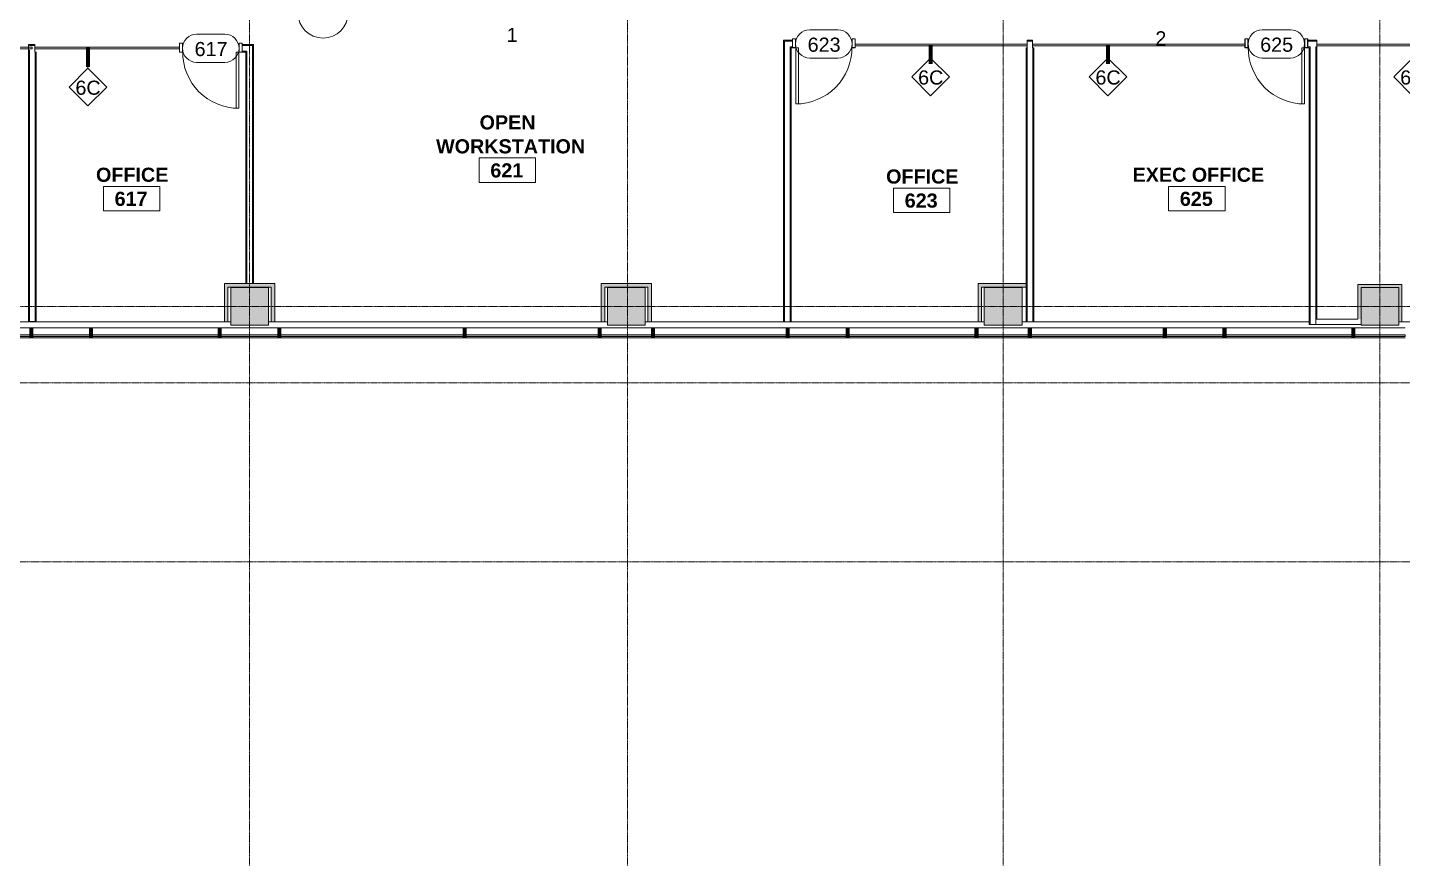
# Model space of a CAD drawing. Header units: inches. Extents: x 2468 to 5719, y -656 to 1380.
# Drawn here: x 3591 to 4466, y -16 to 518 of the extents above; entities that cross this region are included whole.
import ezdxf

# ---------------------------------------------------------------- set-up
doc = ezdxf.new("R2010")
doc.units = ezdxf.units.IN
doc.header["$MEASUREMENT"] = 0
doc.linetypes.add('Grid Line 1_2_', pattern=[0.875, 0.5, -0.125, 0.125, -0.125])
for name, color, linetype, lineweight in [('7200-WISCONSIN-AVE-6TH-FLOOR-031418_dwg', 8, 'Continuous', 9), ('A-AREA-IDEN', 2, 'Continuous', 9), ('A-DOOR', 31, 'Continuous', 13), ('A-DOOR-FRAM', 31, 'Continuous', 20), ('A-DOOR-IDEN', 31, 'Continuous', 9), ('A-GLAZ-CURT', 52, 'Continuous', 9), ('A-GLAZ-CWMG', 51, 'Continuous', 13), ('A-WALL', 113, 'Continuous', 13), ('A-WALL-IDEN', 211, 'Continuous', 9), ('A-WALL-PATT', 111, 'Continuous', 13), ('Bb-col', 7, 'Continuous', 9), ('Bb-cor', 7, 'Continuous', 9), ('Bb-mullion', 7, 'Continuous', 9), ('G-ANNO-SYMB', 111, 'Continuous', 9), ('I-WALL', 2, 'Continuous', 13), ('Propidex Polylines', 7, 'Continuous', 9), ('S-COLS', 52, 'Continuous', 13), ('S-GRID', 1, 'Continuous', 9)]:
    doc.layers.add(name, color=color, linetype=linetype, lineweight=lineweight)
doc.styles.add('Swis721 Lt BT', font='swissl.ttf', dxfattribs={"height": 9})
doc.styles.add('Swis721 Lt BT_B_1', font='', dxfattribs={"height": 9})
doc.styles.get('Swis721 Lt BT_B_1').set_extended_font_data('Swis721 Lt BT', bold=True)
pattern_1 = [(0, (0, 0), (30.72, 7.68), [1.267, -21.773, 1.267, -21.773, -122.88]), (0, (0, 0), (30.72, 7.68), [-46.08, 1.267, -44.813, 1.267, -21.773, -53.76]), (0, (0, 0), (30.72, 7.68), [-115.2, 1.267, -14.093, 1.267, -37.133]), (120, (11.52, 3.84), (-22.011075, 22.7643), [1.267, -21.773, 1.267, -21.773, -122.88]), (120, (11.52, 3.84), (-22.011075, 22.7643), [-46.08, 1.267, -44.813, 1.267, -21.773, -53.76]), (120, (11.52, 3.84), (-22.011075, 22.7643), [-115.2, 1.267, -14.093, 1.267, -37.133]), (240, (15.36, 19.2), (-8.708925, -30.4443), [1.267, -21.773, 1.267, -21.773, -122.88]), (240, (15.36, 19.2), (-8.708925, -30.4443), [-46.08, 1.267, -44.813, 1.267, -21.773, -53.76]), (240, (15.36, 19.2), (-8.708925, -30.4443), [-115.2, 1.267, -14.093, 1.267, -37.133])]

# ---------------------------------------------------------------- blocks, each defined once
blk = doc.blocks.new('Concrete-Rectangular-Column - 24 x 24-4901126-6TH FLOOR CONSTRUCTION')
at = {"layer": 'S-COLS', "lineweight": 9}
blk.add_hatch(color=7, dxfattribs=at).paths.add_polyline_path([(-12, -12), (12, -12), (12, 12), (-12, 12), (-12, 9.82)], flags=0)
at = {"layer": 'S-COLS', "color": 8, "lineweight": 20}
for p, q in [((12, 12), (-12, 12)), ((-12, 12), (-12, -12)), ((12, -12), (12, 12)), ((-12, -12), (12, -12))]:
    blk.add_line(p, q, dxfattribs=at)
blk = doc.blocks.new('System Panel - Glazed-6291276-6TH FLOOR CONSTRUCTION')
at = {"layer": 'A-GLAZ-CURT', "lineweight": 13}
for p, q in [((54.75, 0.5), (-54.75, 0.5)), ((-54.75, 0.5), (-54.75, -0.5)), ((54.75, -0.5), (54.75, 0.5)), ((-54.75, -0.5), (54.75, -0.5))]:
    blk.add_line(p, q, dxfattribs=at)
blk = doc.blocks.new('Single Flush - OTJ_SOLIDFLUSH_ALUM-6376844-6TH FLOOR CONSTRUCTION')
at = {"layer": 'A-DOOR', "lineweight": 20}
for p, q in [((16.15625, 38.25), (16.15625, 2.4375)), ((17.90625, 38.25), (16.15625, 38.25)), ((17.90625, 2.4375), (17.90625, 38.25)), ((16.15625, 2.4375), (17.90625, 2.4375))]:
    blk.add_line(p, q, dxfattribs=at)
at = {"layer": 'A-DOOR', "lineweight": 9}
blk.add_arc((17.90625, 2.4375), 35.8125, 90, 180.5, dxfattribs=at)
at = {"layer": 'A-DOOR-FRAM'}
for p, q in [((-20, 2.4375), (-20, -3.3125)), ((-18, 2.4375), (-20, 2.4375)), ((-19.9375, 2.375), (-19.9375, -3.25)), ((-18.0625, 2.375), (-19.9375, 2.375)), ((-18.0625, -3.25), (-18.0625, 2.375)), ((-18, -3.3125), (-18, 2.4375)), ((18.000004, 2.4375), (18.000004, -3.3125)), ((20.000004, 2.4375), (18.000004, 2.4375)), ((18.062504, 2.375), (18.062504, -3.25)), ((19.937504, 2.375), (18.062504, 2.375)), ((19.937504, -3.25), (19.937504, 2.375)), ((20.000004, -3.3125), (20.000004, 2.4375)), ((-20, -3.3125), (-18, -3.3125)), ((-19.9375, -3.25), (-18.0625, -3.25)), ((18.000004, -3.3125), (20.000004, -3.3125)), ((18.062504, -3.25), (19.937504, -3.25))]:
    blk.add_line(p, q, dxfattribs=at)
blk = doc.blocks.new('Single Flush - OTJ_SOLIDFLUSH_ALUM-6376845-6TH FLOOR CONSTRUCTION')
at = {"layer": 'A-DOOR', "lineweight": 20}
for p, q in [((16.15625, -2.4375), (17.90625, -2.4375)), ((16.15625, -38.25), (16.15625, -2.4375)), ((17.90625, -2.4375), (17.90625, -38.25)), ((17.90625, -38.25), (16.15625, -38.25))]:
    blk.add_line(p, q, dxfattribs=at)
at = {"layer": 'A-DOOR', "lineweight": 9}
blk.add_arc((17.90625, -2.4375), 35.8125, 179.5, 270, dxfattribs=at)
at = {"layer": 'A-DOOR-FRAM'}
for p, q in [((-20, 3.3125), (-18, 3.3125)), ((-20, -2.4375), (-20, 3.3125)), ((-19.9375, 3.25), (-18.0625, 3.25)), ((-19.9375, -2.375), (-19.9375, 3.25)), ((-18.0625, 3.25), (-18.0625, -2.375)), ((-18, 3.3125), (-18, -2.4375)), ((18.000004, 3.3125), (20.000004, 3.3125)), ((18.000004, -2.4375), (18.000004, 3.3125)), ((18.062504, 3.25), (19.937504, 3.25)), ((18.062504, -2.375), (18.062504, 3.25)), ((19.937504, 3.25), (19.937504, -2.375)), ((20.000004, 3.3125), (20.000004, -2.4375)), ((-18, -2.4375), (-20, -2.4375)), ((-18.0625, -2.375), (-19.9375, -2.375)), ((20.000004, -2.4375), (18.000004, -2.4375)), ((19.937504, -2.375), (18.062504, -2.375))]:
    blk.add_line(p, q, dxfattribs=at)
blk = doc.blocks.new('System Panel - Glazed-6291164-6TH FLOOR CONSTRUCTION')
at = {"layer": 'A-GLAZ-CURT', "lineweight": 13}
for p, q in [((46, 0.5), (-46, 0.5)), ((-46, 0.5), (-46, -0.5)), ((46, -0.5), (46, 0.5)), ((-46, -0.5), (46, -0.5))]:
    blk.add_line(p, q, dxfattribs=at)
blk = doc.blocks.new('System Panel - Glazed-6291175-6TH FLOOR CONSTRUCTION')
at = {"layer": 'A-GLAZ-CURT', "lineweight": 13}
for p, q in [((43.4, 0.5), (-43.4, 0.5)), ((-43.4, 0.5), (-43.4, -0.5)), ((43.4, -0.5), (43.4, 0.5)), ((-43.4, -0.5), (43.4, -0.5))]:
    blk.add_line(p, q, dxfattribs=at)
blk = doc.blocks.new('System Panel - Glazed-6291177-6TH FLOOR CONSTRUCTION')
at = {"layer": 'A-GLAZ-CURT', "lineweight": 13}
for p, q in [((67.62, 0.5), (-67.62, 0.5)), ((-67.62, 0.5), (-67.62, -0.5)), ((67.62, -0.5), (67.62, 0.5)), ((-67.62, -0.5), (67.62, -0.5))]:
    blk.add_line(p, q, dxfattribs=at)
blk = doc.blocks.new('System Panel - Glazed-6376752-6TH FLOOR CONSTRUCTION')
at = {"layer": 'A-GLAZ-CURT', "lineweight": 13}
for p, q in [((68.75, 0.5), (-68.75, 0.5)), ((-68.75, 0.5), (-68.75, -0.5)), ((68.75, -0.5), (68.75, 0.5)), ((-68.75, -0.5), (68.75, -0.5))]:
    blk.add_line(p, q, dxfattribs=at)
blk = doc.blocks.new('System Panel - Glazed-5927107-6TH FLOOR CONSTRUCTION')
at = {"layer": 'A-GLAZ-CURT'}
blk.add_hatch(color=7, dxfattribs=at).paths.add_polyline_path([(40, -0.5), (40, 0.5), (-40, 0.5), (-40, -0.5)], flags=0)
at = {"layer": 'A-GLAZ-CURT', "color": 8, "lineweight": 20}
for p, q in [((40, 0.5), (-40, 0.5)), ((-40, 0.5), (-40, -0.5)), ((40, -0.5), (40, 0.5)), ((-40, -0.5), (40, -0.5))]:
    blk.add_line(p, q, dxfattribs=at)
blk = doc.blocks.new('System Panel - Glazed-5927108-6TH FLOOR CONSTRUCTION')
at = {"layer": 'A-GLAZ-CURT'}
blk.add_hatch(color=7, dxfattribs=at).paths.add_polyline_path([(18, -0.5), (18, 0.5), (-18, 0.5), (-18, -0.5)], flags=0)
at = {"layer": 'A-GLAZ-CURT', "color": 8, "lineweight": 20}
for p, q in [((18, 0.5), (-18, 0.5)), ((-18, 0.5), (-18, -0.5)), ((18, -0.5), (18, 0.5)), ((-18, -0.5), (18, -0.5))]:
    blk.add_line(p, q, dxfattribs=at)
blk = doc.blocks.new('System Panel - Glazed-5927109-6TH FLOOR CONSTRUCTION')
at = {"layer": 'A-GLAZ-CURT'}
blk.add_hatch(color=7, dxfattribs=at).paths.add_polyline_path([(58, -0.5), (58, 0.5), (-58, 0.5), (-58, -0.5)], flags=0)
at = {"layer": 'A-GLAZ-CURT', "color": 8, "lineweight": 20}
for p, q in [((58, 0.5), (-58, 0.5)), ((-58, 0.5), (-58, -0.5)), ((58, -0.5), (58, 0.5)), ((-58, -0.5), (58, -0.5))]:
    blk.add_line(p, q, dxfattribs=at)
blk = doc.blocks.new('System Panel - Glazed-5927110-6TH FLOOR CONSTRUCTION')
at = {"layer": 'A-GLAZ-CURT'}
blk.add_hatch(color=7, dxfattribs=at).paths.add_polyline_path([(42, -0.5), (42, 0.5), (-42, 0.5), (-42, -0.5)], flags=0)
at = {"layer": 'A-GLAZ-CURT', "color": 8, "lineweight": 20}
for p, q in [((42, 0.5), (-42, 0.5)), ((-42, 0.5), (-42, -0.5)), ((42, -0.5), (42, 0.5)), ((-42, -0.5), (42, -0.5))]:
    blk.add_line(p, q, dxfattribs=at)
blk = doc.blocks.new('System Panel - Glazed-5927111-6TH FLOOR CONSTRUCTION')
at = {"layer": 'A-GLAZ-CURT'}
blk.add_hatch(color=7, dxfattribs=at).paths.add_polyline_path([(16, -0.5), (16, 0.5), (-16, 0.5), (-16, -0.5)], flags=0)
at = {"layer": 'A-GLAZ-CURT', "color": 8, "lineweight": 20}
for p, q in [((16, 0.5), (-16, 0.5)), ((-16, 0.5), (-16, -0.5)), ((16, -0.5), (16, 0.5)), ((-16, -0.5), (16, -0.5))]:
    blk.add_line(p, q, dxfattribs=at)
blk = doc.blocks.new('System Panel - Glazed-5927112-6TH FLOOR CONSTRUCTION')
at = {"layer": 'A-GLAZ-CURT'}
blk.add_hatch(color=7, dxfattribs=at).paths.add_polyline_path([(41.87, -0.5), (41.87, 0.5), (-41.87, 0.5), (-41.87, -0.5)], flags=0)
at = {"layer": 'A-GLAZ-CURT', "color": 8, "lineweight": 20}
for p, q in [((41.87, 0.5), (-41.87, 0.5)), ((-41.87, 0.5), (-41.87, -0.5)), ((41.87, -0.5), (41.87, 0.5)), ((-41.87, -0.5), (41.87, -0.5))]:
    blk.add_line(p, q, dxfattribs=at)
blk = doc.blocks.new('System Panel - Glazed-5927113-6TH FLOOR CONSTRUCTION')
at = {"layer": 'A-GLAZ-CURT'}
blk.add_hatch(color=7, dxfattribs=at).paths.add_polyline_path([(18.13, -0.5), (18.13, 0.5), (-18.13, 0.5), (-18.13, -0.5)], flags=0)
at = {"layer": 'A-GLAZ-CURT', "color": 8, "lineweight": 20}
for p, q in [((18.13, 0.5), (-18.13, 0.5)), ((-18.13, 0.5), (-18.13, -0.5)), ((18.13, -0.5), (18.13, 0.5)), ((-18.13, -0.5), (18.13, -0.5))]:
    blk.add_line(p, q, dxfattribs=at)
blk = doc.blocks.new('Rectangular Mullion - 2_ x 6_ rectangular-5927116-6TH FLOOR CONSTRUCTION')
at = {"layer": 'A-GLAZ-CWMG', "lineweight": 9}
blk.add_hatch(color=7, dxfattribs=at).paths.add_polyline_path([(-1, 1.37), (1, 1.37), (1, -4.87), (-1, -4.87), (-1, -3.44)], flags=0)
at = {"layer": 'A-GLAZ-CWMG', "color": 8, "lineweight": 20}
for p, q in [((-1, 1.37), (1, 1.37)), ((-1, -4.87), (-1, 1.37)), ((1, 1.37), (1, -4.87)), ((1, -4.87), (-1, -4.87))]:
    blk.add_line(p, q, dxfattribs=at)
blk = doc.blocks.new('Rectangular Mullion - 2_ x 6_ rectangular-5909328-6TH FLOOR CONSTRUCTION')
at = {"layer": 'A-GLAZ-CWMG', "lineweight": 9}
for p, q in [((3592, 326.38), (3512, 326.38)), ((3592, 320.13), (3512, 320.13))]:
    blk.add_line(p, q, dxfattribs=at)
blk = doc.blocks.new('Rectangular Mullion - 2_ x 6_ rectangular-5909329-6TH FLOOR CONSTRUCTION')
at = {"layer": 'A-GLAZ-CWMG', "lineweight": 9}
for p, q in [((3630, 326.38), (3594, 326.38)), ((3630, 320.13), (3594, 320.13))]:
    blk.add_line(p, q, dxfattribs=at)
blk = doc.blocks.new('Rectangular Mullion - 2_ x 6_ rectangular-5909330-6TH FLOOR CONSTRUCTION')
at = {"layer": 'A-GLAZ-CWMG', "lineweight": 9}
for p, q in [((3868, 326.38), (3752, 326.38)), ((3868, 320.13), (3752, 320.13))]:
    blk.add_line(p, q, dxfattribs=at)
blk = doc.blocks.new('Rectangular Mullion - 2_ x 6_ rectangular-5909331-6TH FLOOR CONSTRUCTION')
at = {"layer": 'A-GLAZ-CWMG', "lineweight": 9}
for p, q in [((3954, 326.38), (3870, 326.38)), ((3954, 320.13), (3870, 320.13))]:
    blk.add_line(p, q, dxfattribs=at)
blk = doc.blocks.new('Rectangular Mullion - 2_ x 6_ rectangular-5909332-6TH FLOOR CONSTRUCTION')
at = {"layer": 'A-GLAZ-CWMG', "lineweight": 9}
for p, q in [((3988, 326.38), (3956, 326.38)), ((3988, 320.13), (3956, 320.13))]:
    blk.add_line(p, q, dxfattribs=at)
blk = doc.blocks.new('Rectangular Mullion - 2_ x 6_ rectangular-5909333-6TH FLOOR CONSTRUCTION')
at = {"layer": 'A-GLAZ-CWMG', "lineweight": 9}
for p, q in [((4073.75, 326.38), (3990, 326.38)), ((4073.75, 320.13), (3990, 320.13))]:
    blk.add_line(p, q, dxfattribs=at)
blk = doc.blocks.new('Rectangular Mullion - 2_ x 6_ rectangular-5909334-6TH FLOOR CONSTRUCTION')
at = {"layer": 'A-GLAZ-CWMG', "lineweight": 9}
for p, q in [((4112, 326.38), (4075.75, 326.38)), ((4112, 320.13), (4075.75, 320.13))]:
    blk.add_line(p, q, dxfattribs=at)
blk = doc.blocks.new('7200-WISCONSIN-AVE-6TH-FLOOR-031418_dwg-5450642-6TH FLOOR CONSTRUCTION')
at = {"layer": 'Bb-col'}
for p, q in [((3744, 352.13), (3720, 352.13)), ((3984, 352.13), (3960, 352.13)), ((4224, 352.13), (4200, 352.13))]:
    blk.add_line(p, q, dxfattribs=at)
at = {"layer": 'Bb-cor'}
for p, q in [((3630, 330.25), (3716, 330.25)), ((3988, 330.25), (4072, 330.25)), ((4231.44, 330.25), (4316, 330.25)), ((4466, 330.25), (4556, 330.25)), ((4114, 320.12), (4194, 320.12)), ((4316, 320.12), (4352, 320.12)), ((4354, 320.12), (4434, 320.12))]:
    blk.add_line(p, q, dxfattribs=at)
at = {"layer": 'Bb-cor', "flags": 128}
for points in [[(3510, 330.25), (3594, 330.25), (3630, 330.25)], [(3748, 330.25), (3868, 330.25), (3956, 330.25)]]:
    blk.add_lwpolyline(points, dxfattribs=at)
at = {"layer": 'Bb-mullion'}
for p, q in [((4112, 320.12), (4114, 320.12)), ((4352, 320.12), (4354, 320.12))]:
    blk.add_line(p, q, dxfattribs=at)
at = {"layer": 'Propidex Polylines'}
for p, q in [((3594, 330.26), (3630, 330.26)), ((3714, 330.25), (3716, 330.25)), ((3718.25, 330.25), (3720, 330.25)), ((3744, 330.25), (3745.75, 330.25)), ((3748, 330.25), (3750, 330.25)), ((3958.25, 330.25), (3960, 330.25)), ((3984, 330.25), (3985.75, 330.25)), ((4316, 330.25), (4352, 330.25)), ((4466, 330.25), (4468, 330.25))]:
    blk.add_line(p, q, dxfattribs=at)
blk = doc.blocks.new('Room Tag - Room Name and Number-3379422-6TH FLOOR CONSTRUCTION')
at = {"layer": 'A-AREA-IDEN'}
for p, q in [((-0.1881, -0.1636), (-0.1881, -0.0018)), ((-0.1881, -0.0018), (0.1869, -0.0018)), ((0.1869, -0.0018), (-0.1881, -0.0018)), ((-0.1881, -0.0018), (-0.1881, -0.1636)), ((0.1869, -0.0018), (0.1869, -0.1636)), ((0.1869, -0.1636), (0.1869, -0.0018)), ((0.1869, -0.1636), (-0.1881, -0.1636)), ((-0.1881, -0.1636), (0.1869, -0.1636))]:
    blk.add_line(p, q, dxfattribs=at)
blk = doc.blocks.new('Elevation - Filled Arrow 2-347888-6TH FLOOR CONSTRUCTION')
at = {"layer": 'G-ANNO-SYMB'}
blk.add_circle((0, 0), 0.1664, dxfattribs=at)
blk = doc.blocks.new('Door Tag - Door Tag-41184-6TH FLOOR CONSTRUCTION')
at = {"layer": 'A-DOOR-IDEN'}
for p, q in [((-0.09375, 0.09375), (0.09375, 0.09375)), ((-0.09375, -0.09375), (0.09375, -0.09375))]:
    blk.add_line(p, q, dxfattribs=at)
for centre, start, end in [((-0.09375, 0), 90, 270), ((0.09375, 0), 270, 90)]:
    blk.add_arc(centre, 0.09375, start, end, dxfattribs=at)
blk = doc.blocks.new('Wall Tag - 1_4_-62626-6TH FLOOR CONSTRUCTION')
at = {"layer": 'A-WALL-IDEN'}
for p, q in [((-0.125, 0), (0, 0.125)), ((0, 0.125), (0.125, 0)), ((-0.125, 0), (0, -0.125)), ((0, -0.125), (0.125, 0))]:
    blk.add_line(p, q, dxfattribs=at)

msp = doc.modelspace()

# ---------------------------------------------------------------- hatches: boundary and pattern name
at = {"layer": 'A-WALL-PATT', "lineweight": 9}
h = msp.add_hatch(dxfattribs=at)
h.set_pattern_fill('FP_2', color=256, style=0, pattern_type=2)
h.set_pattern_definition(pattern_1)
h.paths.add_polyline_path([(4072.62, 330.25), (4072.62, 509.15), (4072, 509.15), (4072, 330.25)], flags=0)
h = msp.add_hatch(dxfattribs=at)
h.set_pattern_fill('FP_2', color=256, style=0, pattern_type=2)
h.set_pattern_definition(pattern_1)
h.paths.add_polyline_path([(3591.73, 330.39), (3591.73, 503.44), (3591.11, 503.44), (3591.11, 330.39)], flags=0)
h = msp.add_hatch(dxfattribs=at)
h.set_pattern_fill('FP_2', color=256, style=0, pattern_type=2)
h.set_pattern_definition(pattern_1)
h.paths.add_polyline_path([(3734.48, 506.38), (3734.48, 507), (3727.3, 507), (3727.3, 506.38), (3733.86, 506.38)], flags=0)
h.paths.add_polyline_path([(3591.73, 506.38), (3595.3, 506.38), (3595.3, 507), (3591.73, 507)], flags=0)
h = msp.add_hatch(dxfattribs=at)
h.set_pattern_fill('FP_2', color=256, style=0, pattern_type=2)
h.set_pattern_definition(pattern_1)
h.paths.add_polyline_path([(3595.36, 330.39), (3595.98, 330.39), (3595.98, 502.13), (3595.36, 502.13), (3595.36, 493.27)], flags=0)
h = msp.add_hatch(dxfattribs=at)
h.set_pattern_fill('FP_2', color=256, style=0, pattern_type=2)
h.set_pattern_definition(pattern_1)
h.paths.add_polyline_path([(3734.48, 354.63), (3734.48, 506.38), (3733.86, 506.38), (3733.86, 354.63)], flags=0)
h = msp.add_hatch(dxfattribs=at)
h.set_pattern_fill('FP_2', color=256, style=0, pattern_type=2)
h.set_pattern_definition(pattern_1)
h.paths.add_polyline_path([(4076.25, 330.25), (4076.87, 330.25), (4076.87, 504.9), (4076.25, 504.9), (4076.25, 493.27)], flags=0)
h = msp.add_hatch(dxfattribs=at)
h.set_pattern_fill('FP_2', color=256, style=0, pattern_type=2)
h.set_pattern_definition(pattern_1)
h.paths.add_polyline_path([(4226.56, 330.25), (4227.19, 330.25), (4227.19, 504.9), (4226.56, 504.9), (4226.56, 493.27)], flags=0)
h = msp.add_hatch(dxfattribs=at)
h.set_pattern_fill('FP_2', color=256, style=0, pattern_type=2)
h.set_pattern_definition(pattern_1)
h.paths.add_polyline_path([(4407.49, 328.5), (4407.49, 504.9), (4406.87, 504.9), (4406.87, 328.5)], flags=0)
h = msp.add_hatch(dxfattribs=at)
h.set_pattern_fill('FP_2', color=256, style=0, pattern_type=2)
h.set_pattern_definition(pattern_1)
h.paths.add_polyline_path([(4411.12, 332), (4411.74, 332), (4411.74, 504.9), (4411.12, 504.9), (4411.12, 493.27)], flags=0)
for points in [[(3716, 352.38), (3745.75, 352.38), (3745.75, 354.63), (3716, 354.63)], [(3716, 330.25), (3718.25, 330.25), (3718.25, 352.38), (3716, 352.38)], [(3745.75, 330.25), (3748, 330.25), (3748, 354.63), (3745.75, 354.63), (3745.75, 352.38)], [(3958.25, 330.25), (3958.25, 354.63), (3956, 354.63), (3956, 330.25)], [(3958.25, 352.38), (3988, 352.38), (3988, 354.63), (3958.25, 354.63)], [(3985.75, 330.25), (3988, 330.25), (3988, 352.38), (3985.75, 352.38)], [(4198.25, 352.38), (4226.56, 352.38), (4226.56, 354.63), (4196, 354.63), (4196, 352.38)], [(4196, 330.25), (4198.25, 330.25), (4198.25, 352.38), (4196, 352.38)], [(4438, 332), (4440, 332), (4440.01, 352.12), (4440.25, 352.12), (4440.25, 354.13), (4438, 354.13)], [(4466, 351.88), (4466, 354.13), (4440.25, 354.13), (4440.25, 352.12), (4464, 352.12), (4464, 351.88)], [(4466, 330.25), (4466, 351.88), (4464, 351.88), (4464, 330.25)]]:
    msp.add_hatch(color=7, dxfattribs=at).paths.add_polyline_path(points, flags=0)

# ---------------------------------------------------------------- linework, layer by layer
at = {"layer": 'A-WALL'}
for p, q in [((4077.75, 509.15), (4072.62, 509.15)), ((4072.62, 330.25), (4072.62, 509.15)), ((4230.75, 509.15), (4227.25, 509.15)), ((4411.74, 509.15), (4405.99, 509.15)), ((3591.11, 503.44), (3591.73, 503.44)), ((3591.73, 507), (3591.73, 506.38)), ((3591.73, 506.38), (3595.3, 506.38)), ((3591.73, 503.44), (3591.73, 330.39)), ((3595.36, 502.13), (3595.36, 330.39)), ((3727.3, 506.38), (3733.86, 506.38)), ((3727.3, 502.75), (3730.23, 502.75)), ((3730.23, 502.75), (3730.23, 354.63)), ((3733.86, 506.38), (3733.86, 354.63)), ((4077.75, 505.52), (4076.25, 505.52)), ((4076.25, 330.25), (4076.25, 505.52)), ((4227.19, 504.9), (4227.19, 330.25)), ((4230.81, 504.9), (4230.81, 330.25)), ((4407.49, 505.52), (4405.99, 505.52)), ((4407.49, 505.52), (4407.49, 328.5)), ((4411.74, 505.52), (4411.12, 505.52)), ((4411.12, 505.52), (4411.12, 328.5)), ((4411.74, 332), (4411.12, 332))]:
    msp.add_line(p, q, dxfattribs=at)
at = {"layer": 'A-WALL', "lineweight": 9}
for p, q in [((3508, 330.25), (3716, 330.25)), ((3718.25, 330.25), (3720, 330.25)), ((3744, 330.25), (3745.75, 330.25)), ((3748, 330.25), (3956, 330.25)), ((3958.25, 330.25), (3960, 330.25)), ((3984, 330.25), (3985.75, 330.25)), ((3988, 330.25), (4072, 330.25)), ((4076.87, 330.25), (4196, 330.25)), ((4198.25, 330.25), (4200, 330.25)), ((4224, 330.25), (4226.56, 330.25)), ((4231.44, 330.25), (4406.87, 330.25)), ((4466, 330.25), (4590.12, 330.25))]:
    msp.add_line(p, q, dxfattribs=at)
at = {"layer": 'A-WALL-IDEN', "lineweight": 90}
for p, q in [((3629, 504.78), (3629, 492.78)), ((4165.73, 506.65), (4165.73, 494.65)), ((4278.68, 506.65), (4278.68, 494.65))]:
    msp.add_line(p, q, dxfattribs=at)
at = {"layer": 'A-WALL-IDEN'}
for p, q in [((3629, 504.78), (3629, 491.81)), ((4165.73, 506.65), (4165.73, 498.33)), ((4278.68, 506.65), (4278.68, 498.33))]:
    msp.add_line(p, q, dxfattribs=at)
at = {"layer": 'I-WALL'}
for p, q in [((4077.75, 509.77), (4072, 509.77)), ((4072, 509.77), (4072, 330.25)), ((4077.75, 504.9), (4077.75, 509.77)), ((4230.75, 509.77), (4227.25, 509.77)), ((4227.25, 509.77), (4227.25, 504.9)), ((4230.75, 504.9), (4230.75, 509.77)), ((4411.74, 509.77), (4405.99, 509.77)), ((4405.99, 509.77), (4405.99, 504.9)), ((4411.74, 332), (4411.74, 509.77)), ((3595.3, 507), (3591.11, 507)), ((3591.11, 507), (3591.11, 330.39)), ((3595.3, 502.13), (3595.3, 507)), ((3595.98, 502.13), (3595.3, 502.13)), ((3595.98, 330.39), (3595.98, 502.13)), ((3734.48, 507), (3727.3, 507)), ((3727.3, 507), (3727.3, 502.13)), ((3727.3, 502.13), (3729.61, 502.13)), ((3729.61, 502.13), (3729.61, 354.63)), ((3734.48, 354.63), (3734.48, 507)), ((4076.87, 504.9), (4077.75, 504.9)), ((4076.87, 330.25), (4076.87, 504.9)), ((4227.25, 504.9), (4226.56, 504.9)), ((4226.56, 504.9), (4226.56, 354.63)), ((4231.44, 504.9), (4230.75, 504.9)), ((4231.44, 330.25), (4231.44, 504.9)), ((4405.99, 504.9), (4406.87, 504.9)), ((4406.87, 504.9), (4406.87, 328.5)), ((4226.56, 352.38), (4226.56, 330.25)), ((3591.11, 330.39), (3595.98, 330.39)), ((4072, 330.25), (4076.87, 330.25)), ((4226.56, 330.25), (4231.44, 330.25)), ((4406.87, 328.5), (4440, 328.5)), ((4438, 332), (4411.74, 332))]:
    msp.add_line(p, q, dxfattribs=at)
at = {"layer": 'I-WALL', "color": 8, "lineweight": 20}
for p, q in [((3748, 354.63), (3716, 354.63)), ((3716, 354.63), (3716, 330.25)), ((3718.25, 352.38), (3745.75, 352.38)), ((3718.25, 330.25), (3718.25, 352.38)), ((3745.75, 352.38), (3745.75, 330.25)), ((3748, 330.25), (3748, 354.63)), ((3956, 354.63), (3956, 330.25)), ((3988, 354.63), (3956, 354.63)), ((3958.25, 330.25), (3958.25, 352.38)), ((3958.25, 352.38), (3985.75, 352.38)), ((3985.75, 352.38), (3985.75, 330.25)), ((3988, 330.25), (3988, 354.63)), ((4226.56, 354.63), (4196, 354.63)), ((4196, 354.63), (4196, 330.25)), ((4198.25, 352.38), (4226.56, 352.38)), ((4198.25, 330.25), (4198.25, 352.38)), ((4226.56, 352.38), (4226.56, 354.63)), ((4438, 354.13), (4438, 332)), ((4466, 354.13), (4438, 354.13)), ((4466, 330.25), (4466, 354.13)), ((3716, 330.25), (3718.25, 330.25)), ((3745.75, 330.25), (3748, 330.25)), ((3956, 330.25), (3958.25, 330.25)), ((3985.75, 330.25), (3988, 330.25)), ((4196, 330.25), (4198.25, 330.25)), ((4464, 330.25), (4466, 330.25))]:
    msp.add_line(p, q, dxfattribs=at)
at = {"layer": 'S-GRID', "linetype": 'Grid Line 1_2_'}
for p, q in [((3732, -16.1), (3732, 1356.46)), ((3972.75, -16.1), (3972.75, 1356.46)), ((4212, -16.1), (4212, 1356.46)), ((4452, -16.1), (4452, 1356.46)), ((4862.49, 340.12), (2467.88, 340.12)), ((2467.88, 291.42), (4862.49, 291.42)), ((2892.9, 177.42), (4862.49, 177.42))]:
    msp.add_line(p, q, dxfattribs=at)

# ---------------------------------------------------------------- block references
at = {"layer": '7200-WISCONSIN-AVE-6TH-FLOOR-031418_dwg', "color": 7}
msp.add_blockref('7200-WISCONSIN-AVE-6TH-FLOOR-031418_dwg-5450642-6TH FLOOR CONSTRUCTION', (0, 0), dxfattribs=at)
msp.add_blockref('7200-WISCONSIN-AVE-6TH-FLOOR-031418_dwg-5450642-6TH FLOOR CONSTRUCTION', (0, 0), dxfattribs=at)
msp.add_blockref('7200-WISCONSIN-AVE-6TH-FLOOR-031418_dwg-5450642-6TH FLOOR CONSTRUCTION', (0, 0), dxfattribs=at)
at = {"layer": 'A-AREA-IDEN', "xscale": 95.99999999999994, "yscale": 95.99999999999994, "zscale": 95.99999999999994}
for p in [(3896.26, 434.86), (3656.93, 416.77), (4160.18, 415.65), (4335.41, 416.77)]:
    msp.add_blockref('Room Tag - Room Name and Number-3379422-6TH FLOOR CONSTRUCTION', p, dxfattribs=at)
at = {"layer": 'A-DOOR', "rotation": 180}
msp.add_blockref('Single Flush - OTJ_SOLIDFLUSH_ALUM-6376844-6TH FLOOR CONSTRUCTION', (4097.75, 507.33), dxfattribs=at)
at = {"layer": 'A-DOOR'}
for p in [(4385.99, 507.33), (3707.3, 504.56)]:
    msp.add_blockref('Single Flush - OTJ_SOLIDFLUSH_ALUM-6376845-6TH FLOOR CONSTRUCTION', p, dxfattribs=at)
at = {"layer": 'A-DOOR-IDEN', "xscale": 95.99999999999994, "yscale": 95.99999999999994, "zscale": 95.99999999999994}
for p in [(3707.3, 504.56), (4097.75, 507.33), (4385.99, 507.33)]:
    msp.add_blockref('Door Tag - Door Tag-41184-6TH FLOOR CONSTRUCTION', p, dxfattribs=at)
at = {"layer": 'A-GLAZ-CURT'}
for name, p in [('System Panel - Glazed-6291175-6TH FLOOR CONSTRUCTION', (3550.15, 504.75)), ('System Panel - Glazed-6291276-6TH FLOOR CONSTRUCTION', (4172.5, 506.65)), ('System Panel - Glazed-6291177-6TH FLOOR CONSTRUCTION', (4298.37, 506.65)), ('System Panel - Glazed-6376752-6TH FLOOR CONSTRUCTION', (4480.5, 506.65)), ('System Panel - Glazed-5927107-6TH FLOOR CONSTRUCTION', (3552, 321.5)), ('System Panel - Glazed-5927108-6TH FLOOR CONSTRUCTION', (3612, 321.5)), ('System Panel - Glazed-5927107-6TH FLOOR CONSTRUCTION', (3672, 321.5)), ('System Panel - Glazed-5927108-6TH FLOOR CONSTRUCTION', (3732, 321.5)), ('System Panel - Glazed-5927109-6TH FLOOR CONSTRUCTION', (3810, 321.5)), ('System Panel - Glazed-5927110-6TH FLOOR CONSTRUCTION', (3912, 321.5)), ('System Panel - Glazed-5927111-6TH FLOOR CONSTRUCTION', (3972, 321.5)), ('System Panel - Glazed-5927112-6TH FLOOR CONSTRUCTION', (4031.87, 321.5)), ('System Panel - Glazed-5927113-6TH FLOOR CONSTRUCTION', (4093.87, 321.5)), ('System Panel - Glazed-5927107-6TH FLOOR CONSTRUCTION', (4154, 321.5)), ('System Panel - Glazed-5927111-6TH FLOOR CONSTRUCTION', (4212, 321.5)), ('System Panel - Glazed-5927110-6TH FLOOR CONSTRUCTION', (4272, 321.5)), ('System Panel - Glazed-5927108-6TH FLOOR CONSTRUCTION', (4334, 321.5)), ('System Panel - Glazed-5927107-6TH FLOOR CONSTRUCTION', (4394, 321.5)), ('System Panel - Glazed-5927111-6TH FLOOR CONSTRUCTION', (4452, 321.5))]:
    msp.add_blockref(name, p, dxfattribs=at)
at = {"layer": 'A-GLAZ-CURT', "rotation": 180}
msp.add_blockref('System Panel - Glazed-6291164-6TH FLOOR CONSTRUCTION', (3641.3, 504.78), dxfattribs=at)
at = {"layer": 'A-GLAZ-CWMG', "lineweight": 9}
for name, p in [('Rectangular Mullion - 2_ x 6_ rectangular-5909328-6TH FLOOR CONSTRUCTION', (0, 0)), ('Rectangular Mullion - 2_ x 6_ rectangular-5909329-6TH FLOOR CONSTRUCTION', (0, 0)), ('Rectangular Mullion - 2_ x 6_ rectangular-5909328-6TH FLOOR CONSTRUCTION', (120, 0)), ('Rectangular Mullion - 2_ x 6_ rectangular-5909329-6TH FLOOR CONSTRUCTION', (120, 0)), ('Rectangular Mullion - 2_ x 6_ rectangular-5909330-6TH FLOOR CONSTRUCTION', (0, 0)), ('Rectangular Mullion - 2_ x 6_ rectangular-5909331-6TH FLOOR CONSTRUCTION', (0, 0)), ('Rectangular Mullion - 2_ x 6_ rectangular-5909332-6TH FLOOR CONSTRUCTION', (0, 0)), ('Rectangular Mullion - 2_ x 6_ rectangular-5909333-6TH FLOOR CONSTRUCTION', (0, 0)), ('Rectangular Mullion - 2_ x 6_ rectangular-5909334-6TH FLOOR CONSTRUCTION', (0, 0)), ('Rectangular Mullion - 2_ x 6_ rectangular-5909328-6TH FLOOR CONSTRUCTION', (602, 0)), ('Rectangular Mullion - 2_ x 6_ rectangular-5909332-6TH FLOOR CONSTRUCTION', (240, 0)), ('Rectangular Mullion - 2_ x 6_ rectangular-5909331-6TH FLOOR CONSTRUCTION', (360, 0)), ('Rectangular Mullion - 2_ x 6_ rectangular-5909329-6TH FLOOR CONSTRUCTION', (722, 0)), ('Rectangular Mullion - 2_ x 6_ rectangular-5909328-6TH FLOOR CONSTRUCTION', (842, 0)), ('Rectangular Mullion - 2_ x 6_ rectangular-5909332-6TH FLOOR CONSTRUCTION', (480, 0))]:
    msp.add_blockref(name, p, dxfattribs=at)
at = {"layer": 'A-GLAZ-CWMG', "lineweight": 9, "extrusion": (0, 0, -1), "rotation": 180}
for p in [(-3593, 321.5), (-3631, 321.5), (-3713, 321.5), (-3751, 321.5), (-3869, 321.5), (-3955, 321.5), (-3989, 321.5), (-4074.75, 321.5), (-4113, 321.5), (-4195, 321.5), (-4229, 321.5), (-4315, 321.5), (-4353, 321.5), (-4435, 321.5)]:
    msp.add_blockref('Rectangular Mullion - 2_ x 6_ rectangular-5927116-6TH FLOOR CONSTRUCTION', p, dxfattribs=at)
at = {"layer": 'A-WALL-IDEN', "xscale": 95.99999999999994, "yscale": 95.99999999999994, "zscale": 95.99999999999994}
for p in [(3629, 479.81), (4165.73, 486.33), (4278.68, 486.33), (4472.79, 486.33)]:
    msp.add_blockref('Wall Tag - 1_4_-62626-6TH FLOOR CONSTRUCTION', p, dxfattribs=at)
at = {"layer": 'G-ANNO-SYMB', "xscale": 95.99999999999994, "yscale": 95.99999999999994, "zscale": 95.99999999999994}
msp.add_blockref('Elevation - Filled Arrow 2-347888-6TH FLOOR CONSTRUCTION', (3778.81, 527.06), dxfattribs=at)
at = {"layer": 'S-COLS', "lineweight": 9}
for p in [(3732, 340.12), (3972, 340.12), (4212, 340.12), (4452, 340.12)]:
    msp.add_blockref('Concrete-Rectangular-Column - 24 x 24-4901126-6TH FLOOR CONSTRUCTION', p, dxfattribs=at)

# ---------------------------------------------------------------- texts
at = {"layer": 'A-AREA-IDEN', "char_height": 9, "attachment_point": 1, "style": 'Swis721 Lt BT_B_1'}
for s, insert, width in [('OPEN', (3878.52, 461.85), 42.723), ('WORKSTATION', (3850.77, 446.6), 109.989), ('621', (3885.36, 431.26), 25.452), ('OFFICE', (3634.19, 428.49), 54.843), ('OFFICE', (4137.44, 427.36), 54.843), ('EXEC OFFICE', (4294.42, 428.49), 99.081), ('617', (3646.04, 413.17), 25.452), ('623', (4149.28, 412.05), 25.452), ('625', (4324.52, 413.17), 25.452)]:
    msp.add_mtext(s, dxfattribs=dict(at, insert=insert, width=width))
at = {"layer": 'A-DOOR-IDEN', "char_height": 9, "width": 24.543, "attachment_point": 1, "style": 'Swis721 Lt BT'}
for s, insert in [('617', (3696.99, 508.58)), ('623', (4087.45, 511.36)), ('625', (4375.69, 511.36))]:
    msp.add_mtext(s, dxfattribs=dict(at, insert=insert))
at = {"layer": 'A-WALL-IDEN', "char_height": 9, "width": 18.786, "attachment_point": 1, "style": 'Swis721 Lt BT'}
for insert in [(4157.82, 490.46), (4270.77, 490.46), (4464.88, 490.46), (3621.09, 483.94)]:
    msp.add_mtext('6C', dxfattribs=dict(at, insert=insert))
at = {"layer": 'G-ANNO-SYMB', "char_height": 9, "width": 8.181, "attachment_point": 1, "style": 'Swis721 Lt BT'}
for s, insert in [('1', (3895.73, 517.56)), ('2', (4308.94, 515.4))]:
    msp.add_mtext(s, dxfattribs=dict(at, insert=insert))

doc.saveas('drawing.dxf')
